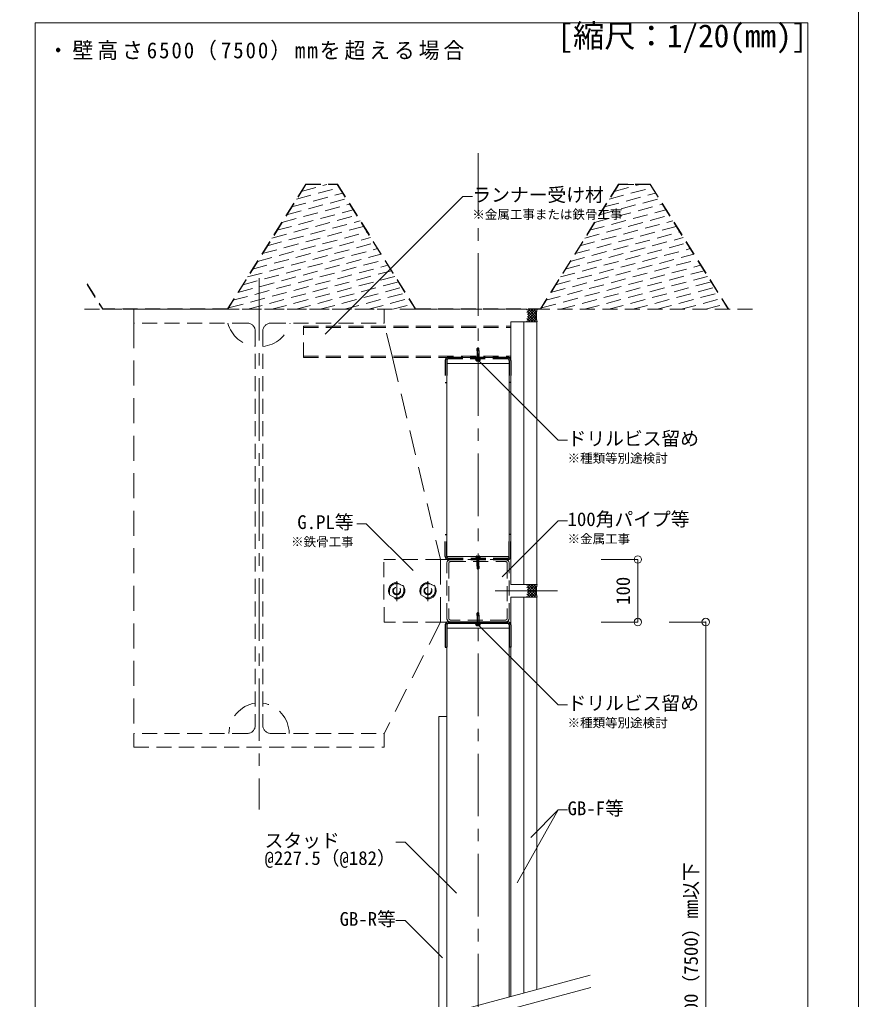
# Model space of a CAD drawing. Units: millimetres on the paper, with parts at other scales. Extents: x -195 to 195, y -140 to 138.
# Drawn here: x 128 to 195, y -75.5 to 2.8 of the extents above; entities that cross this region are included whole.
import ezdxf
from ezdxf.enums import TextEntityAlignment as Align

# ---------------------------------------------------------------- set-up
doc = ezdxf.new("R2010")
doc.units = ezdxf.units.MM
doc.header["$PDMODE"] = 32
doc.header["$PDSIZE"] = 0.6
for name, pattern in [('CHAIN1', [8, 5, -1, 1, -1]), ('DASHED1', [1.8, 1.2, -0.6]), ('DASHED2', [3, 2, -1])]:
    doc.linetypes.add(name, pattern=pattern)
for name, color, linetype, lineweight in [('5-0_中心線', 4, 'CHAIN1', 18), ('5-2_SQバー', 3, 'Continuous', 18), ('5-3_ランナー', 2, 'Continuous', 25), ('5-4_補強材', 4, 'DASHED1', 9), ('5-5_寸法', 4, 'Continuous', 9), ('5-6_文字・矢印', 7, 'Continuous', 18), ('5-9_躯体他', 4, 'DASHED1', 9), ('5-C_ビス・アンカーボルト・強調図形', 2, 'DASHED1', 25), ('5-D_パネル', 4, 'Continuous', 18), ('5-E_補助線', 7, 'Continuous', 18), ('F-3_ランナー', 4, 'Continuous', 9)]:
    doc.layers.add(name, color=color, linetype=linetype, lineweight=lineweight)
doc.layers.add('F-6_文字・矢印', color=4, linetype='Continuous')
doc.styles.add('ＭＳ ゴシック', font='')
doc.styles.get('ＭＳ ゴシック').set_extended_font_data('MS Gothic')

msp = doc.modelspace()

# ---------------------------------------------------------------- linework, layer by layer
at = {"layer": '5-0_中心線'}
for p, q in [((164.595, -7.908), (164.595, -107.904)), ((147.095, -17.887), (147.095, -60.378)), ((158.095, -42.128), (158.095, -43.723)), ((160.595, -42.128), (160.595, -43.723)), ((165.957, -42.887), (171.666, -42.887))]:
    msp.add_line(p, q, dxfattribs=at)
at = {"layer": '5-2_SQバー'}
for p, q in [((162.095, -24.717), (162.095, -40.157)), ((167.095, -24.717), (162.095, -24.717)), ((167.095, -24.717), (167.095, -40.157)), ((162.095, -40.157), (167.095, -40.157)), ((162.095, -45.867), (162.095, -76.692)), ((167.095, -45.867), (162.095, -45.867)), ((167.095, -45.867), (167.095, -75.352))]:
    msp.add_line(p, q, dxfattribs=at)
at = {"layer": '5-3_ランナー', "linetype": 'DASHED1'}
for p, q in [((166.98, -24.237), (162.21, -24.237)), ((161.98, -24.467), (161.98, -26.237)), ((162.095, -24.467), (162.095, -26.237)), ((166.98, -24.352), (162.21, -24.352)), ((167.095, -24.467), (167.095, -26.237)), ((167.21, -24.467), (167.21, -26.237)), ((161.98, -26.237), (162.095, -26.237)), ((167.21, -26.237), (167.095, -26.237)), ((162.095, -40.157), (162.095, -38.387)), ((167.095, -40.157), (167.095, -38.387)), ((167.21, -38.387), (167.095, -38.387)), ((167.21, -40.157), (167.21, -38.387)), ((162.21, -40.272), (166.98, -40.272)), ((162.21, -40.387), (166.98, -40.387))]:
    msp.add_line(p, q, dxfattribs=at)
at = {"layer": '5-3_ランナー'}
for p, q in [((166.98, -45.387), (162.21, -45.387)), ((161.98, -45.617), (161.98, -47.387)), ((162.095, -45.617), (162.095, -47.387)), ((166.98, -45.502), (162.21, -45.502)), ((167.095, -45.617), (167.095, -47.387)), ((167.21, -45.617), (167.21, -47.387)), ((161.98, -47.387), (162.095, -47.387)), ((167.21, -47.387), (167.095, -47.387))]:
    msp.add_line(p, q, dxfattribs=at)
at = {"layer": '5-3_ランナー', "linetype": 'DASHED1'}
msp.add_lwpolyline([(161.98, -40.157), (161.98, -38.387), (162.095, -38.387)], dxfattribs=at)
for centre, radius, start, end in [((162.21, -24.467), 0.23, 90, 180), ((166.98, -24.467), 0.23, 0, 90), ((162.21, -24.467), 0.115, 90, 180), ((166.98, -24.467), 0.115, 0, 90), ((162.21, -40.157), 0.23, 180, 270), ((162.21, -40.157), 0.115, 180, 270), ((166.98, -40.157), 0.115, 270, 0), ((166.98, -40.157), 0.23, 270, 0)]:
    msp.add_arc(centre, radius, start, end, dxfattribs=at)
at = {"layer": '5-3_ランナー'}
for centre, radius, start, end in [((162.21, -45.617), 0.23, 90, 180), ((166.98, -45.617), 0.23, 0, 90), ((162.21, -45.617), 0.115, 90, 180), ((166.98, -45.617), 0.115, 0, 90)]:
    msp.add_arc(centre, radius, start, end, dxfattribs=at)
at = {"layer": '5-4_補強材'}
for p, q in [((150.637, -21.737), (167.21, -21.737)), ((150.637, -24.237), (150.637, -21.737)), ((150.637, -21.852), (167.21, -21.852)), ((167.21, -24.237), (167.21, -21.737)), ((150.637, -24.122), (167.21, -24.122)), ((150.637, -24.237), (167.21, -24.237)), ((162.095, -45.067), (162.095, -40.707)), ((162.255, -40.707), (162.255, -45.067)), ((166.775, -40.387), (162.415, -40.387)), ((162.415, -40.547), (166.775, -40.547)), ((166.935, -40.707), (166.935, -45.067)), ((167.095, -45.067), (167.095, -40.707)), ((166.775, -45.227), (162.415, -45.227)), ((162.415, -45.387), (166.775, -45.387))]:
    msp.add_line(p, q, dxfattribs=at)
for centre, radius, start, end in [((162.415, -40.707), 0.32, 90, 180), ((162.415, -40.707), 0.16, 90, 180), ((166.775, -40.707), 0.32, 0, 90), ((166.775, -40.707), 0.16, 0, 90), ((162.415, -45.067), 0.32, 180, 270), ((162.415, -45.067), 0.16, 180, 270), ((166.775, -45.067), 0.16, 270, 0), ((166.775, -45.067), 0.32, 270, 0)]:
    msp.add_arc(centre, radius, start, end, dxfattribs=at)
at = {"layer": '5-5_寸法'}
for p, q in [((177.367, -40.387), (174.437, -40.387)), ((177.367, -45.387), (177.367, -40.387)), ((177.367, -45.387), (174.437, -45.387)), ((182.796, -45.387), (179.867, -45.387)), ((182.796, -103.994), (182.796, -45.387))]:
    msp.add_line(p, q, dxfattribs=at)
at = {"layer": '5-5_寸法', "color": 7}
for p in [(177.367, -40.387), (177.367, -45.387), (182.796, -45.387)]:
    msp.add_point(p, dxfattribs=at)
at = {"layer": '5-6_文字・矢印'}
for p, q in [((163.393, -11.364), (152.386, -22.372)), ((163.393, -11.364), (164.143, -11.364)), ((171.005, -30.848), (164.671, -24.514)), ((171.005, -30.848), (171.755, -30.848)), ((155.654, -37.529), (154.904, -37.529)), ((155.654, -37.529), (159.401, -41.277)), ((171.005, -37.293), (166.537, -41.761)), ((171.005, -37.293), (171.755, -37.293)), ((171.005, -51.998), (164.671, -45.664)), ((171.005, -51.998), (171.755, -51.998)), ((171.005, -60.402), (167.713, -66.234)), ((171.005, -60.402), (168.811, -62.597)), ((171.005, -60.402), (171.755, -60.402)), ((158.785, -62.977), (158.035, -62.977)), ((158.785, -62.977), (162.871, -67.062)), ((158.785, -69.245), (158.035, -69.245)), ((158.785, -69.245), (161.75, -72.21))]:
    msp.add_line(p, q, dxfattribs=at)
at = {"layer": '5-9_躯体他'}
for p, q in [((150.828, -10.378), (144.578, -20.357)), ((150.845, -10.408), (144.595, -20.387)), ((150.075, -11.58), (153.503, -10.661)), ((150.465, -10.958), (152.517, -10.408)), ((175.845, -10.408), (169.595, -20.387)), ((175.075, -11.58), (178.503, -10.661)), ((175.465, -10.958), (177.517, -10.408)), ((178.345, -10.408), (184.595, -20.387)), ((178.361, -10.378), (184.611, -20.357)), ((149.296, -12.824), (154.058, -11.548)), ((149.686, -12.202), (153.781, -11.105)), ((174.296, -12.824), (179.058, -11.548)), ((174.686, -12.202), (178.781, -11.105)), ((148.517, -14.068), (154.614, -12.434)), ((148.906, -13.446), (154.336, -11.991)), ((173.517, -14.068), (179.614, -12.434)), ((173.906, -13.446), (179.336, -11.991)), ((148.127, -14.69), (154.891, -12.878)), ((173.127, -14.69), (179.891, -12.878)), ((147.348, -15.934), (155.447, -13.764)), ((147.738, -15.312), (155.169, -13.321)), ((172.348, -15.934), (180.447, -13.764)), ((172.738, -15.312), (180.169, -13.321)), ((146.569, -17.178), (156.002, -14.651)), ((146.958, -16.556), (155.724, -14.207)), ((171.569, -17.178), (181.002, -14.651)), ((171.958, -16.556), (180.724, -14.207)), ((145.79, -18.422), (156.557, -15.537)), ((146.179, -17.8), (156.279, -15.094)), ((170.79, -18.422), (181.557, -15.537)), ((171.179, -17.8), (181.279, -15.094)), ((145.01, -19.666), (157.112, -16.424)), ((145.4, -19.044), (156.835, -15.98)), ((170.01, -19.666), (182.112, -16.424)), ((170.4, -19.044), (181.835, -15.98)), ((144.663, -20.277), (157.39, -16.867)), ((169.663, -20.277), (182.39, -16.867)), ((146.185, -20.387), (157.667, -17.31)), ((148.117, -20.387), (157.945, -17.753)), ((171.185, -20.387), (182.667, -17.31)), ((173.117, -20.387), (182.945, -17.753)), ((133.359, -18.358), (134.611, -20.357)), ((133.359, -18.414), (134.595, -20.387)), ((150.048, -20.387), (158.223, -18.197)), ((151.98, -20.387), (158.5, -18.64)), ((175.048, -20.387), (183.223, -18.197)), ((176.98, -20.387), (183.5, -18.64)), ((153.912, -20.387), (158.778, -19.083)), ((155.844, -20.387), (159.056, -19.526)), ((178.912, -20.387), (183.778, -19.083)), ((180.844, -20.387), (184.056, -19.526)), ((144.578, -20.357), (134.611, -20.357)), ((157.776, -20.387), (159.333, -19.97)), ((159.611, -20.357), (169.578, -20.357)), ((182.776, -20.387), (184.333, -19.97)), ((133.137, -20.387), (186.882, -20.387)), ((144.595, -20.387), (134.595, -20.387)), ((137.095, -20.387), (137.095, -21.487)), ((137.095, -20.387), (157.095, -20.387)), ((157.095, -20.387), (157.095, -21.487)), ((146.145, -21.487), (137.095, -21.487)), ((148.045, -21.487), (157.095, -21.487)), ((146.795, -22.137), (146.795, -53.637)), ((147.395, -22.137), (147.395, -53.637)), ((157.095, -45.387), (157.055, -40.387)), ((161.595, -40.387), (157.055, -40.387)), ((162.415, -40.387), (161.595, -40.387)), ((157.528, -42.556), (158.095, -42.229)), ((160.028, -42.556), (160.595, -42.229)), ((157.528, -43.21), (157.528, -42.556)), ((160.028, -43.21), (160.028, -42.556)), ((157.528, -43.21), (158.095, -43.537)), ((158.661, -43.21), (158.095, -43.537)), ((160.028, -43.21), (160.595, -43.537)), ((161.161, -43.21), (160.595, -43.537)), ((161.595, -45.387), (157.095, -45.387)), ((162.415, -45.387), (161.595, -45.387)), ((137.095, -55.387), (137.095, -54.287)), ((146.145, -54.287), (137.095, -54.287)), ((148.045, -54.287), (157.095, -54.287)), ((157.095, -55.387), (157.095, -54.287)), ((137.095, -55.387), (157.095, -55.387))]:
    msp.add_line(p, q, dxfattribs=at)
at = {"layer": '5-9_躯体他', "linetype": 'DASHED2'}
for p, q in [((137.095, -21.487), (137.095, -54.287)), ((157.749, -24.237), (157.095, -21.487)), ((157.749, -24.237), (161.595, -40.387)), ((161.595, -45.387), (161.595, -40.387)), ((161.595, -45.387), (157.095, -54.287))]:
    msp.add_line(p, q, dxfattribs=at)
at = {"layer": '5-9_躯体他'}
for points in [[(150.828, -10.378), (153.361, -10.378), (159.611, -20.357)], [(150.845, -10.408), (153.345, -10.408), (159.595, -20.387)], [(178.361, -10.378), (175.828, -10.378), (169.578, -20.357)], [(178.345, -10.408), (175.845, -10.408), (169.595, -20.387)], [(175.845, -10.408), (178.345, -10.408), (184.595, -20.387)], [(159.595, -20.387), (167.006, -20.387), (169.595, -20.387)], [(158.661, -43.21), (158.661, -42.556), (158.095, -42.229)], [(161.161, -43.21), (161.161, -42.556), (160.595, -42.229)]]:
    msp.add_lwpolyline(points, dxfattribs=at)
for centre, radius in [((158.097, -42.883), 0.65), ((160.597, -42.883), 0.65), ((158.095, -42.883), 0.567), ((158.095, -42.883), 0.317), ((158.095, -42.883), 0.27), ((160.595, -42.883), 0.567), ((160.595, -42.883), 0.317), ((160.595, -42.883), 0.27)]:
    msp.add_circle(centre, radius, dxfattribs=at)
at = {"layer": '5-9_躯体他', "linetype": 'DASHED2'}
for centre, start, end in [((147.026, -20.861), 194.48775, 264.6817), ((147.163, -20.861), 275.3183, 345.51225), ((147.185, -54.327), 98.97535, 179.0892), ((147.005, -54.327), 0.9108, 81.02465)]:
    msp.add_arc(centre, 2.5, start, end, dxfattribs=at)
at = {"layer": '5-9_躯体他'}
for centre, start, end in [((146.145, -22.137), 0, 90), ((148.045, -22.137), 90, 180), ((146.145, -53.637), 270, 0), ((148.045, -53.637), 180, 270)]:
    msp.add_arc(centre, 0.65, start, end, dxfattribs=at)
at = {"layer": '5-C_ビス・アンカーボルト・強調図形', "linetype": 'Continuous'}
for p, q in [((164.527, -23.517), (164.588, -23.466)), ((164.527, -23.536), (164.598, -23.476)), ((164.595, -23.489), (164.57, -23.631)), ((164.588, -23.466), (164.601, -23.466)), ((164.662, -23.517), (164.601, -23.466)), ((164.527, -23.666), (164.527, -23.517)), ((164.529, -23.695), (164.539, -23.69)), ((164.541, -23.693), (164.529, -23.695)), ((164.529, -23.707), (164.529, -23.695)), ((164.529, -23.707), (164.554, -23.702)), ((164.529, -23.707), (164.538, -23.712)), ((164.532, -23.708), (164.532, -24.352)), ((164.651, -23.689), (164.538, -23.712)), ((164.554, -23.702), (164.553, -23.7)), ((164.564, -23.706), (164.554, -23.702)), ((164.564, -23.706), (164.557, -23.695)), ((164.658, -23.672), (164.56, -23.69)), ((164.568, -23.7), (164.561, -23.689)), ((164.562, -23.685), (164.651, -23.667)), ((164.57, -23.666), (164.57, -23.631)), ((164.662, -23.666), (164.57, -23.666)), ((164.651, -23.667), (164.662, -23.666)), ((164.658, -23.672), (164.651, -23.667)), ((164.658, -23.685), (164.651, -23.689)), ((164.651, -23.713), (164.651, -23.689)), ((164.657, -23.685), (164.657, -24.352)), ((164.658, -23.685), (164.658, -23.672)), ((164.662, -23.666), (164.662, -23.517)), ((164.445, -24.354), (164.432, -24.369)), ((164.432, -24.369), (164.757, -24.369)), ((164.432, -24.395), (164.432, -24.369)), ((164.432, -24.395), (164.457, -24.402)), ((164.432, -24.395), (164.757, -24.395)), ((164.739, -24.352), (164.45, -24.352)), ((164.457, -24.486), (164.457, -24.402)), ((164.492, -24.514), (164.697, -24.514)), ((164.526, -24.486), (164.526, -24.402)), ((164.663, -24.486), (164.663, -24.402)), ((164.757, -24.395), (164.732, -24.402)), ((164.732, -24.402), (164.732, -24.486)), ((164.744, -24.354), (164.757, -24.369)), ((164.757, -24.395), (164.757, -24.369)), ((164.432, -40.229), (164.457, -40.222)), ((164.432, -40.229), (164.432, -40.254)), ((164.432, -40.229), (164.757, -40.229)), ((164.432, -40.254), (164.757, -40.254)), ((164.445, -40.27), (164.432, -40.254)), ((164.739, -40.272), (164.45, -40.272)), ((164.457, -40.138), (164.457, -40.222)), ((164.492, -40.109), (164.697, -40.109)), ((164.526, -40.138), (164.526, -40.222)), ((164.532, -40.916), (164.532, -40.272)), ((164.657, -40.938), (164.657, -40.272)), ((164.663, -40.138), (164.663, -40.222)), ((164.732, -40.222), (164.732, -40.138)), ((164.757, -40.229), (164.732, -40.222)), ((164.744, -40.27), (164.757, -40.254)), ((164.757, -40.229), (164.757, -40.254)), ((164.527, -40.958), (164.527, -41.107)), ((164.527, -41.088), (164.598, -41.148)), ((164.527, -41.107), (164.588, -41.158)), ((164.529, -40.917), (164.538, -40.912)), ((164.529, -40.917), (164.529, -40.929)), ((164.529, -40.917), (164.554, -40.922)), ((164.529, -40.929), (164.539, -40.934)), ((164.541, -40.931), (164.529, -40.929)), ((164.651, -40.935), (164.538, -40.912)), ((164.554, -40.922), (164.553, -40.924)), ((164.564, -40.917), (164.554, -40.922)), ((164.564, -40.917), (164.557, -40.929)), ((164.658, -40.952), (164.56, -40.934)), ((164.568, -40.924), (164.561, -40.935)), ((164.562, -40.939), (164.651, -40.956)), ((164.57, -40.958), (164.57, -40.993)), ((164.662, -40.958), (164.57, -40.958)), ((164.595, -41.135), (164.57, -40.993)), ((164.588, -41.158), (164.601, -41.158)), ((164.662, -41.107), (164.601, -41.158)), ((164.651, -40.911), (164.651, -40.935)), ((164.658, -40.939), (164.651, -40.935)), ((164.658, -40.952), (164.651, -40.956)), ((164.651, -40.956), (164.662, -40.958)), ((164.658, -40.939), (164.658, -40.952)), ((164.662, -40.958), (164.662, -41.107)), ((164.527, -44.667), (164.588, -44.616)), ((164.527, -44.686), (164.598, -44.626)), ((164.595, -44.639), (164.57, -44.781)), ((164.588, -44.616), (164.601, -44.616)), ((164.662, -44.667), (164.601, -44.616)), ((164.527, -44.816), (164.527, -44.667)), ((164.529, -44.845), (164.539, -44.84)), ((164.541, -44.843), (164.529, -44.845)), ((164.529, -44.857), (164.529, -44.845)), ((164.529, -44.857), (164.554, -44.852)), ((164.529, -44.857), (164.538, -44.862)), ((164.532, -44.858), (164.532, -45.502)), ((164.651, -44.839), (164.538, -44.862)), ((164.554, -44.852), (164.553, -44.85)), ((164.564, -44.856), (164.554, -44.852)), ((164.564, -44.856), (164.557, -44.845)), ((164.658, -44.822), (164.56, -44.84)), ((164.568, -44.85), (164.561, -44.839)), ((164.562, -44.835), (164.651, -44.817)), ((164.57, -44.816), (164.57, -44.781)), ((164.662, -44.816), (164.57, -44.816)), ((164.651, -44.817), (164.662, -44.816)), ((164.658, -44.822), (164.651, -44.817)), ((164.658, -44.835), (164.651, -44.839)), ((164.651, -44.863), (164.651, -44.839)), ((164.657, -44.835), (164.657, -45.502)), ((164.658, -44.835), (164.658, -44.822)), ((164.662, -44.816), (164.662, -44.667)), ((164.445, -45.504), (164.432, -45.519)), ((164.432, -45.519), (164.757, -45.519)), ((164.432, -45.545), (164.432, -45.519)), ((164.432, -45.545), (164.457, -45.552)), ((164.432, -45.545), (164.757, -45.545)), ((164.739, -45.502), (164.45, -45.502)), ((164.457, -45.636), (164.457, -45.552)), ((164.492, -45.664), (164.697, -45.664)), ((164.526, -45.636), (164.526, -45.552)), ((164.663, -45.636), (164.663, -45.552)), ((164.757, -45.545), (164.732, -45.552)), ((164.732, -45.552), (164.732, -45.636)), ((164.744, -45.504), (164.757, -45.519)), ((164.757, -45.545), (164.757, -45.519))]:
    msp.add_line(p, q, dxfattribs=at)
for points in [[(164.595, -23.489), (164.594, -23.495), (164.594, -23.501), (164.594, -23.508), (164.595, -23.514), (164.597, -23.524), (164.602, -23.534), (164.607, -23.543), (164.614, -23.55), (164.621, -23.553), (164.629, -23.553), (164.637, -23.548), (164.646, -23.539), (164.654, -23.529), (164.662, -23.517)], [(164.595, -23.466), (164.596, -23.468), (164.597, -23.471), (164.598, -23.474), (164.598, -23.476), (164.598, -23.479), (164.597, -23.483), (164.596, -23.486), (164.595, -23.489)], [(164.57, -23.666), (164.565, -23.679), (164.56, -23.69), (164.555, -23.698), (164.55, -23.701), (164.544, -23.698), (164.539, -23.69), (164.533, -23.679), (164.527, -23.666)], [(164.564, -23.706), (164.568, -23.7), (164.658, -23.685)], [(164.57, -40.958), (164.565, -40.945), (164.56, -40.934), (164.555, -40.926), (164.55, -40.923), (164.544, -40.926), (164.539, -40.933), (164.533, -40.945), (164.527, -40.958)], [(164.564, -40.917), (164.568, -40.924), (164.658, -40.939)], [(164.595, -41.135), (164.594, -41.129), (164.594, -41.123), (164.594, -41.116), (164.595, -41.11), (164.597, -41.1), (164.602, -41.09), (164.607, -41.081), (164.614, -41.074), (164.621, -41.07), (164.629, -41.071), (164.637, -41.076), (164.646, -41.085), (164.654, -41.095), (164.662, -41.107)], [(164.595, -41.158), (164.596, -41.155), (164.597, -41.153), (164.598, -41.15), (164.598, -41.148), (164.598, -41.144), (164.597, -41.141), (164.596, -41.138), (164.595, -41.135)], [(164.595, -44.639), (164.594, -44.645), (164.594, -44.651), (164.594, -44.658), (164.595, -44.664), (164.597, -44.674), (164.602, -44.684), (164.607, -44.693), (164.614, -44.7), (164.621, -44.703), (164.629, -44.703), (164.637, -44.698), (164.646, -44.689), (164.654, -44.679), (164.662, -44.667)], [(164.595, -44.616), (164.596, -44.618), (164.597, -44.621), (164.598, -44.624), (164.598, -44.626), (164.598, -44.629), (164.597, -44.633), (164.596, -44.636), (164.595, -44.639)], [(164.57, -44.816), (164.565, -44.829), (164.56, -44.84), (164.555, -44.848), (164.55, -44.851), (164.544, -44.848), (164.539, -44.84), (164.533, -44.829), (164.527, -44.816)], [(164.564, -44.856), (164.568, -44.85), (164.658, -44.835)]]:
    msp.add_lwpolyline(points, dxfattribs=at)
for centre, radius, start, end in [((164.45, -24.358), 0.0063, 90, 140), ((164.492, -24.168), 0.236, 261.65778, 278.34222), ((164.492, -24.479), 0.035, 191.266, 348.734), ((164.595, -23.463), 0.941, 265.82336, 274.17664), ((164.595, -24.417), 0.0976, 225.39091, 314.60909), ((164.697, -24.168), 0.236, 261.65778, 278.34222), ((164.697, -24.479), 0.035, 191.266, 348.734), ((164.739, -24.358), 0.0063, 40, 90), ((164.45, -40.266), 0.0063, 220, 270), ((164.492, -40.144), 0.035, 11.266, 168.734), ((164.492, -40.456), 0.236, 81.65778, 98.34222), ((164.595, -40.207), 0.0976, 45.39091, 134.60909), ((164.595, -41.161), 0.941, 85.82336, 94.17664), ((164.697, -40.144), 0.035, 11.266, 168.734), ((164.697, -40.456), 0.236, 81.65778, 98.34222), ((164.739, -40.266), 0.0063, 270, 320), ((164.45, -45.508), 0.0063, 90, 140), ((164.492, -45.318), 0.236, 261.65778, 278.34222), ((164.492, -45.629), 0.035, 191.266, 348.734), ((164.595, -44.613), 0.941, 265.82336, 274.17664), ((164.595, -45.567), 0.0976, 225.39091, 314.60909), ((164.697, -45.318), 0.236, 261.65778, 278.34222), ((164.697, -45.629), 0.035, 191.266, 348.734), ((164.739, -45.508), 0.0063, 40, 90)]:
    msp.add_arc(centre, radius, start, end, dxfattribs=at)
at = {"layer": '5-D_パネル'}
for p, q in [((168.562, -20.387), (168.487, -20.462)), ((168.775, -20.387), (168.51, -20.651)), ((168.775, -21.387), (168.51, -21.123)), ((169.289, -20.509), (168.555, -21.243)), ((169.289, -21.265), (168.555, -20.531)), ((168.987, -20.387), (168.561, -20.812)), ((168.987, -21.387), (168.561, -20.961)), ((169.199, -20.387), (168.564, -21.022)), ((169.199, -21.387), (168.564, -20.752)), ((169.266, -21.03), (168.623, -20.387)), ((169.266, -20.744), (168.623, -21.387)), ((169.263, -20.815), (168.835, -20.387)), ((169.263, -20.959), (168.835, -21.387)), ((169.276, -20.616), (169.047, -20.387)), ((169.302, -20.429), (169.259, -20.387)), ((167.21, -42.387), (167.21, -21.387)), ((169.31, -21.387), (167.21, -21.387)), ((168.26, -42.387), (168.26, -21.387)), ((168.562, -21.387), (168.487, -21.312)), ((169.276, -21.158), (169.047, -21.387)), ((169.302, -21.345), (169.259, -21.387)), ((169.31, -42.387), (169.31, -21.387)), ((167.21, -42.387), (169.31, -42.387)), ((168.562, -42.387), (168.487, -42.462)), ((168.775, -42.387), (168.51, -42.651)), ((169.289, -42.509), (168.555, -43.243)), ((169.289, -43.265), (168.555, -42.531)), ((168.987, -42.387), (168.561, -42.812)), ((168.987, -43.387), (168.561, -42.961)), ((169.199, -42.387), (168.564, -43.022)), ((169.199, -43.387), (168.564, -42.752)), ((169.266, -43.03), (168.623, -42.387)), ((169.266, -42.744), (168.623, -43.387)), ((169.263, -42.815), (168.835, -42.387)), ((169.263, -42.959), (168.835, -43.387)), ((169.276, -42.616), (169.047, -42.387)), ((169.302, -42.429), (169.259, -42.387)), ((167.21, -43.387), (169.31, -43.387)), ((167.21, -75.321), (167.21, -43.387)), ((168.26, -75.04), (168.26, -43.387)), ((168.562, -43.387), (168.487, -43.312)), ((168.775, -43.387), (168.51, -43.123)), ((169.276, -43.158), (169.047, -43.387)), ((169.302, -43.345), (169.259, -43.387)), ((169.31, -74.759), (169.31, -43.387)), ((161.47, -52.925), (162.095, -52.925)), ((161.47, -52.925), (161.47, -76.859))]:
    msp.add_line(p, q, dxfattribs=at)
for centre in [(171.937, -20.887), (171.937, -42.887)]:
    msp.add_arc(centre, 2.674, 169.22391, 190.77609, dxfattribs=at)
at = {"layer": '5-E_補助線'}
for p, q in [((156.636, -78.154), (173.565, -73.618)), ((156.701, -79.119), (173.613, -74.587))]:
    msp.add_line(p, q, dxfattribs=at)
at = {"layer": 'F-3_ランナー', "color": 3, "lineweight": 18}
for p, q in [((129.204, 2.506), (129.204, -119.594)), ((190.954, 2.506), (129.204, 2.506)), ((190.954, 2.506), (190.954, -119.594))]:
    msp.add_line(p, q, dxfattribs=at)
msp.add_lwpolyline([(-195, 137.5), (195, 137.5), (195, -137.5)], dxfattribs=at)

# ---------------------------------------------------------------- texts
at = {"layer": '5-5_寸法', "color": 7, "style": 'ＭＳ ゴシック'}
for s, p in [('100', (177.067, -44.012)), ('壁高さ H=6500（7500）mm以下', (182.496, -84.816))]:
    msp.add_text(s, height=1.1, rotation=90, dxfattribs=at).set_placement(p, align=Align.BOTTOM_LEFT)
at = {"layer": '5-6_文字・矢印', "style": 'ＭＳ ゴシック'}
for s, height, p in [('ランナー受け材', 1.1, (164.143, -12.114)), ('※金属工事または鉄骨工事', 0.7331, (164.143, -13.389)), ('ドリルビス留め', 1.1, (171.755, -31.598)), ('※種類等別途検討', 0.7331, (171.755, -32.873)), ('G.PL等', 1.1, (150.154, -38.279)), ('100角パイプ等', 1.1, (171.755, -38.043)), ('※金属工事', 0.7331, (171.755, -39.318)), ('※鉄骨工事', 0.7331, (149.654, -39.554)), ('ドリルビス留め', 1.1, (171.755, -52.748)), ('※種類等別途検討', 0.7331, (171.755, -54.023)), ('GB-F等', 1.1, (171.755, -61.152)), ('スタッド', 1.1, (147.535, -63.727)), ('@227.5（@182）', 1.1, (147.535, -65.127)), ('GB-R等', 1.1, (153.535, -69.995))]:
    msp.add_text(s, height=height, dxfattribs=at).set_placement(p, align=Align.BOTTOM_LEFT)
at = {"layer": '5-6_文字・矢印', "color": 3, "insert": (130.204, -0.494), "char_height": 1.283, "attachment_point": 7, "style": 'ＭＳ ゴシック'}
msp.add_mtext('\\T1.19;\\W0.95;・壁高さ6500（7500）mmを超える場合', dxfattribs=at)
at = {"layer": 'F-6_文字・矢印', "style": 'ＭＳ ゴシック'}
msp.add_text('[縮尺：1/20(mm)]', height=1.833, dxfattribs=at).set_placement((170.944, 0.006), align=Align.BOTTOM_LEFT)

doc.saveas('drawing.dxf')
